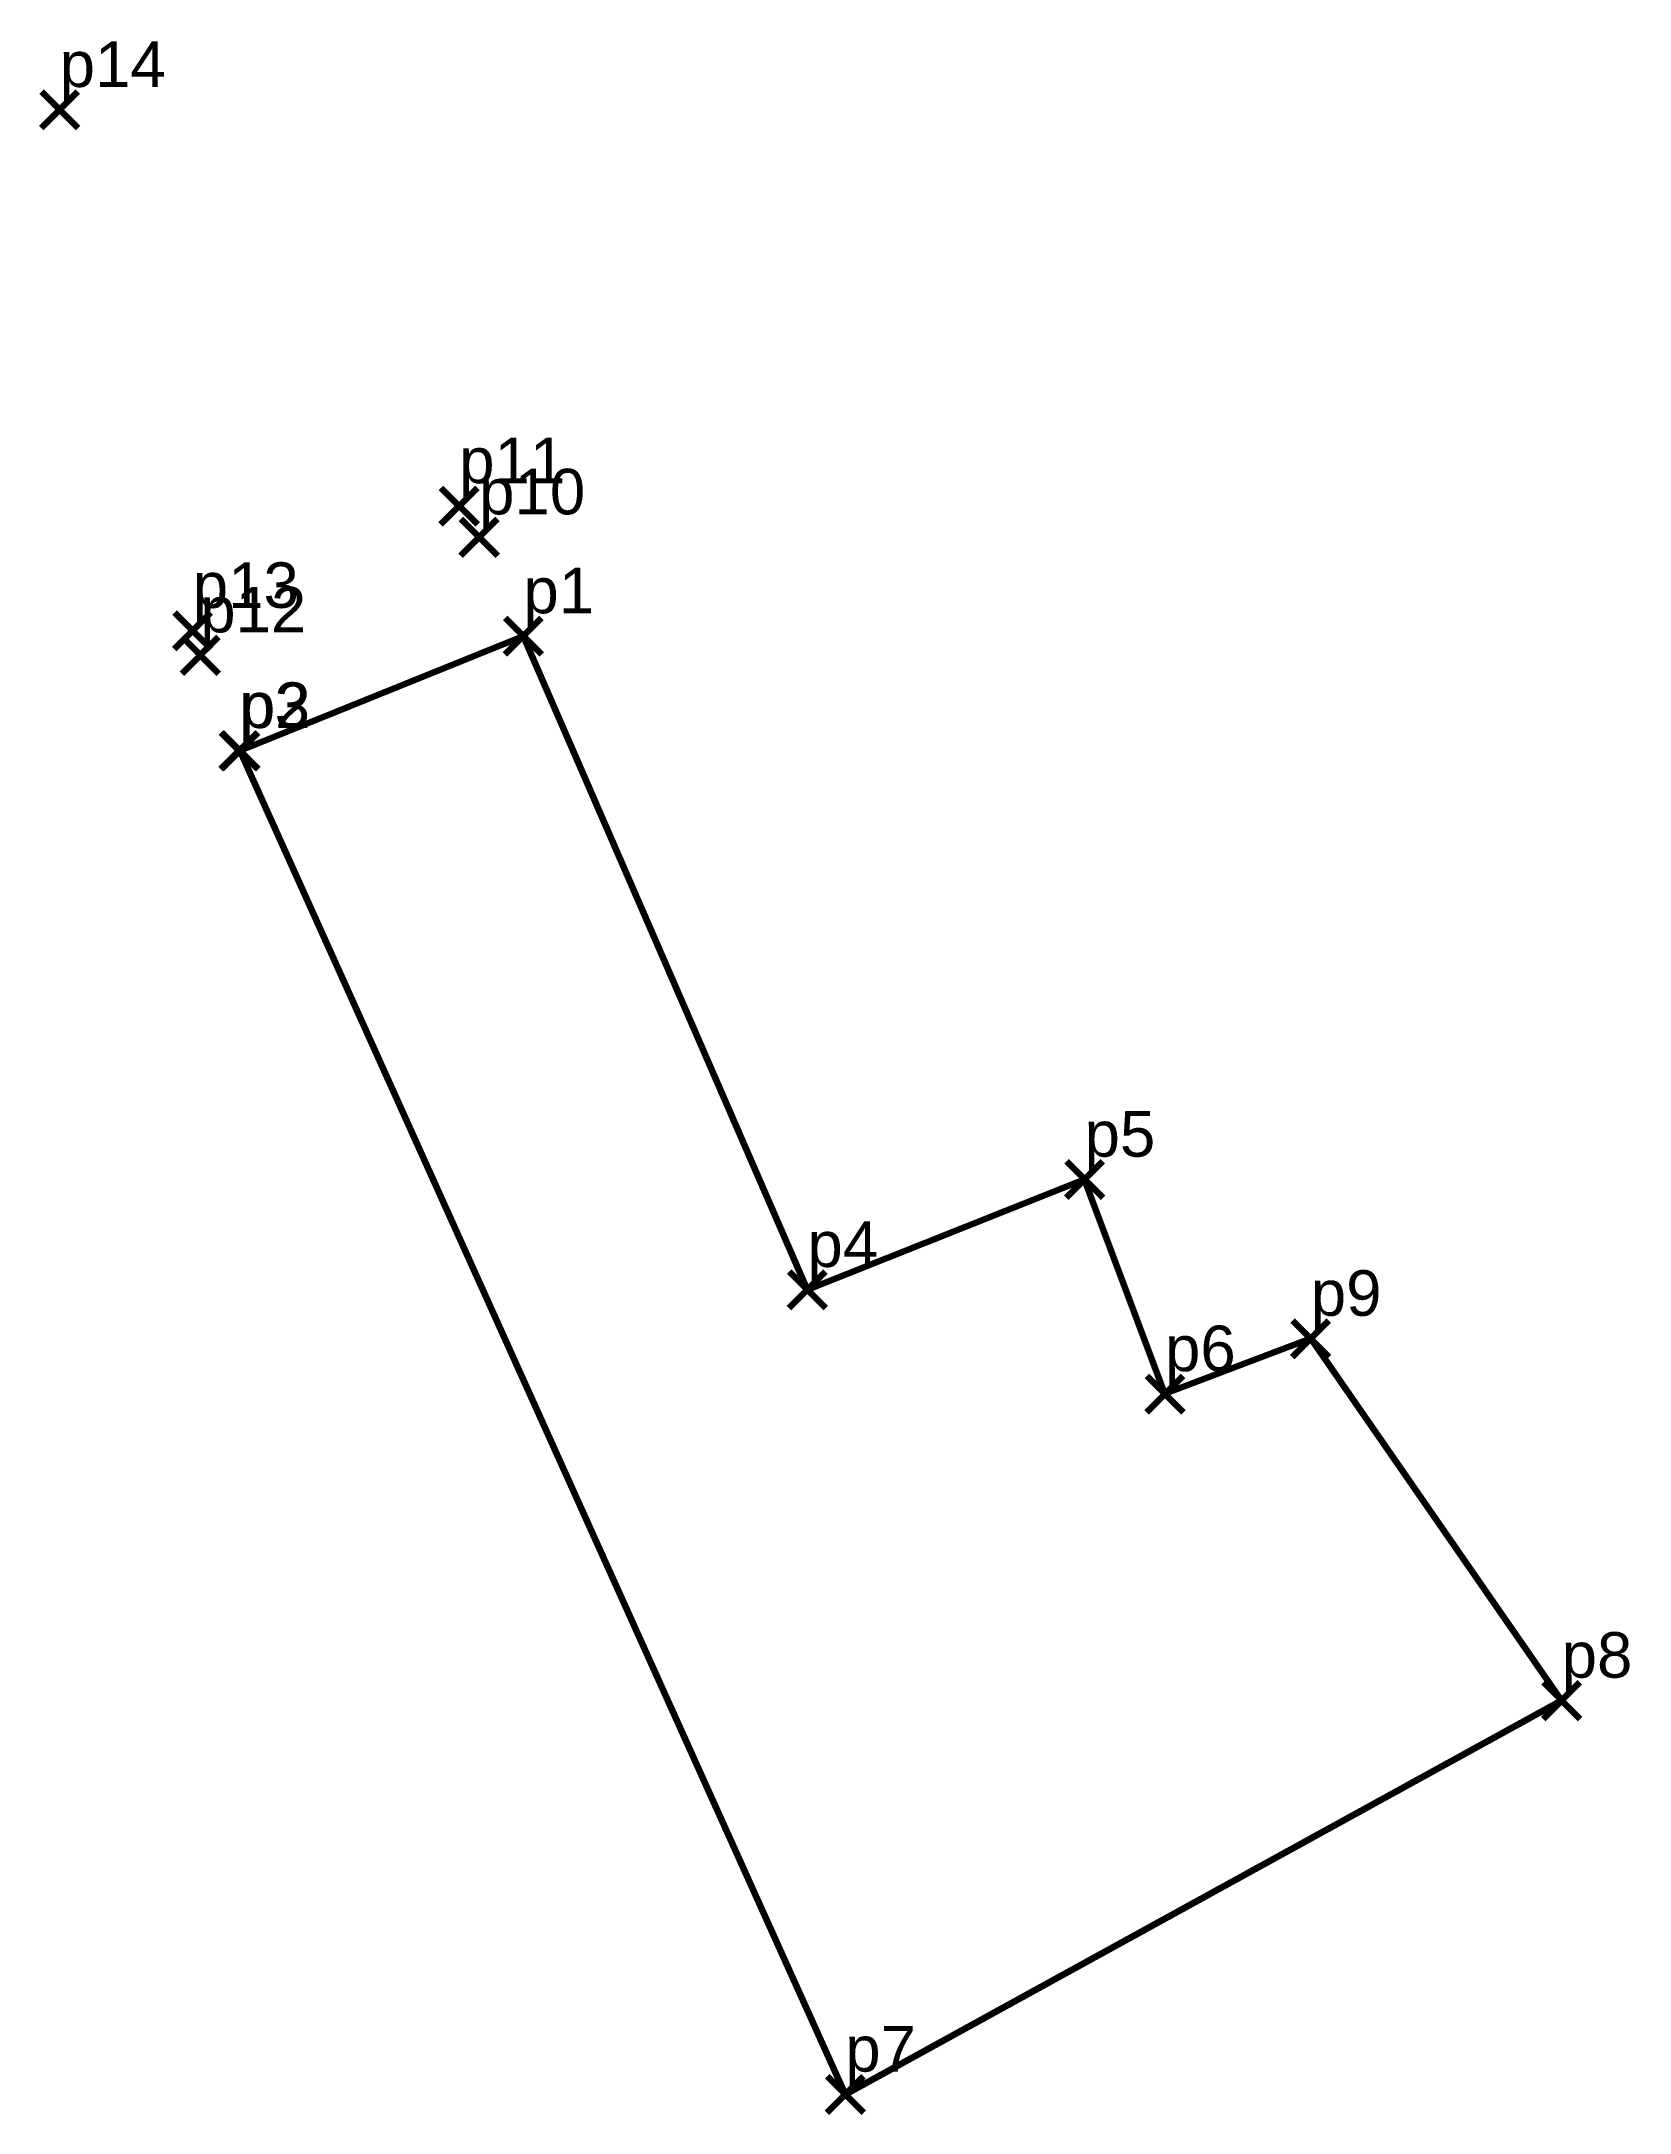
# Model space of a CAD drawing. Header units: millimetres. Extents: x 612162.1 to 612232.9, y 1318250 to 1318305.2.
# Drawn here: x 612162.07 to 612179.51, y 1318250.01 to 1318272.76 of the extents above; entities outside this region: 2.
import ezdxf

# ---------------------------------------------------------------- set-up
doc = ezdxf.new("R2010")
doc.units = ezdxf.units.MM
doc.header["$PDMODE"] = 3
doc.header["$PDSIZE"] = 0.2
doc.layers.get('0').update_dxf_attribs({"color": 1, "linetype": 'CONTINUOUS', "lineweight": 100})
doc.layers.add('Point', color=5, linetype='CONTINUOUS', lineweight=100)
doc.layers.add('Point_Name', color=1, linetype='CONTINUOUS', lineweight=100)
doc.styles.get("Standard").update_dxf_attribs({"font": 'arial.ttf', "width": 0.65})

msp = doc.modelspace()

# ---------------------------------------------------------------- linework, layer by layer
at = {"color": 7, "elevation": 83.669}
msp.add_lwpolyline([(612167.366, 1318266.227), (612164.253, 1318264.967), (612170.901, 1318250.214), (612178.768, 1318254.539), (612176.013, 1318258.513), (612174.412, 1318257.905), (612173.529, 1318260.26), (612170.485, 1318259.049), (612167.366, 1318266.227)], dxfattribs=at)
at = {"layer": 'Point'}
for p in [(612231.76, 1318304.456, 81.181), (612162.273, 1318272.006, 83.746), (612166.661, 1318267.655, 83.035), (612166.88, 1318267.313, 83.328), (612163.735, 1318266.286, 83.3), (612167.366, 1318266.227, 83.669), (612163.817, 1318266.017, 83.464), (612164.245, 1318264.968, 83.854), (612164.253, 1318264.967, 83.833), (612173.529, 1318260.26, 86.703), (612170.485, 1318259.049, 86.754), (612176.013, 1318258.513, 87.017), (612174.412, 1318257.905, 86.83), (612178.768, 1318254.539, 86.722), (612170.901, 1318250.214, 87.551)]:
    msp.add_point(p, dxfattribs=at)

# ---------------------------------------------------------------- texts
at = {"layer": 'Point_Name'}
for s, p in [('p15', (612231.76, 1318304.706)), ('p14', (612162.273, 1318272.256)), ('p11', (612166.661, 1318267.905)), ('p10', (612166.88, 1318267.563)), ('p13', (612163.735, 1318266.536)), ('p1', (612167.366, 1318266.477)), ('p12', (612163.817, 1318266.267)), ('p3', (612164.245, 1318265.218)), ('p2', (612164.253, 1318265.217)), ('p5', (612173.529, 1318260.51)), ('p4', (612170.485, 1318259.299)), ('p9', (612176.013, 1318258.763)), ('p6', (612174.412, 1318258.155)), ('p8', (612178.768, 1318254.789)), ('p7', (612170.901, 1318250.464))]:
    msp.add_text(s, height=0.5, dxfattribs=at).set_placement(p)

doc.saveas('drawing.dxf')
